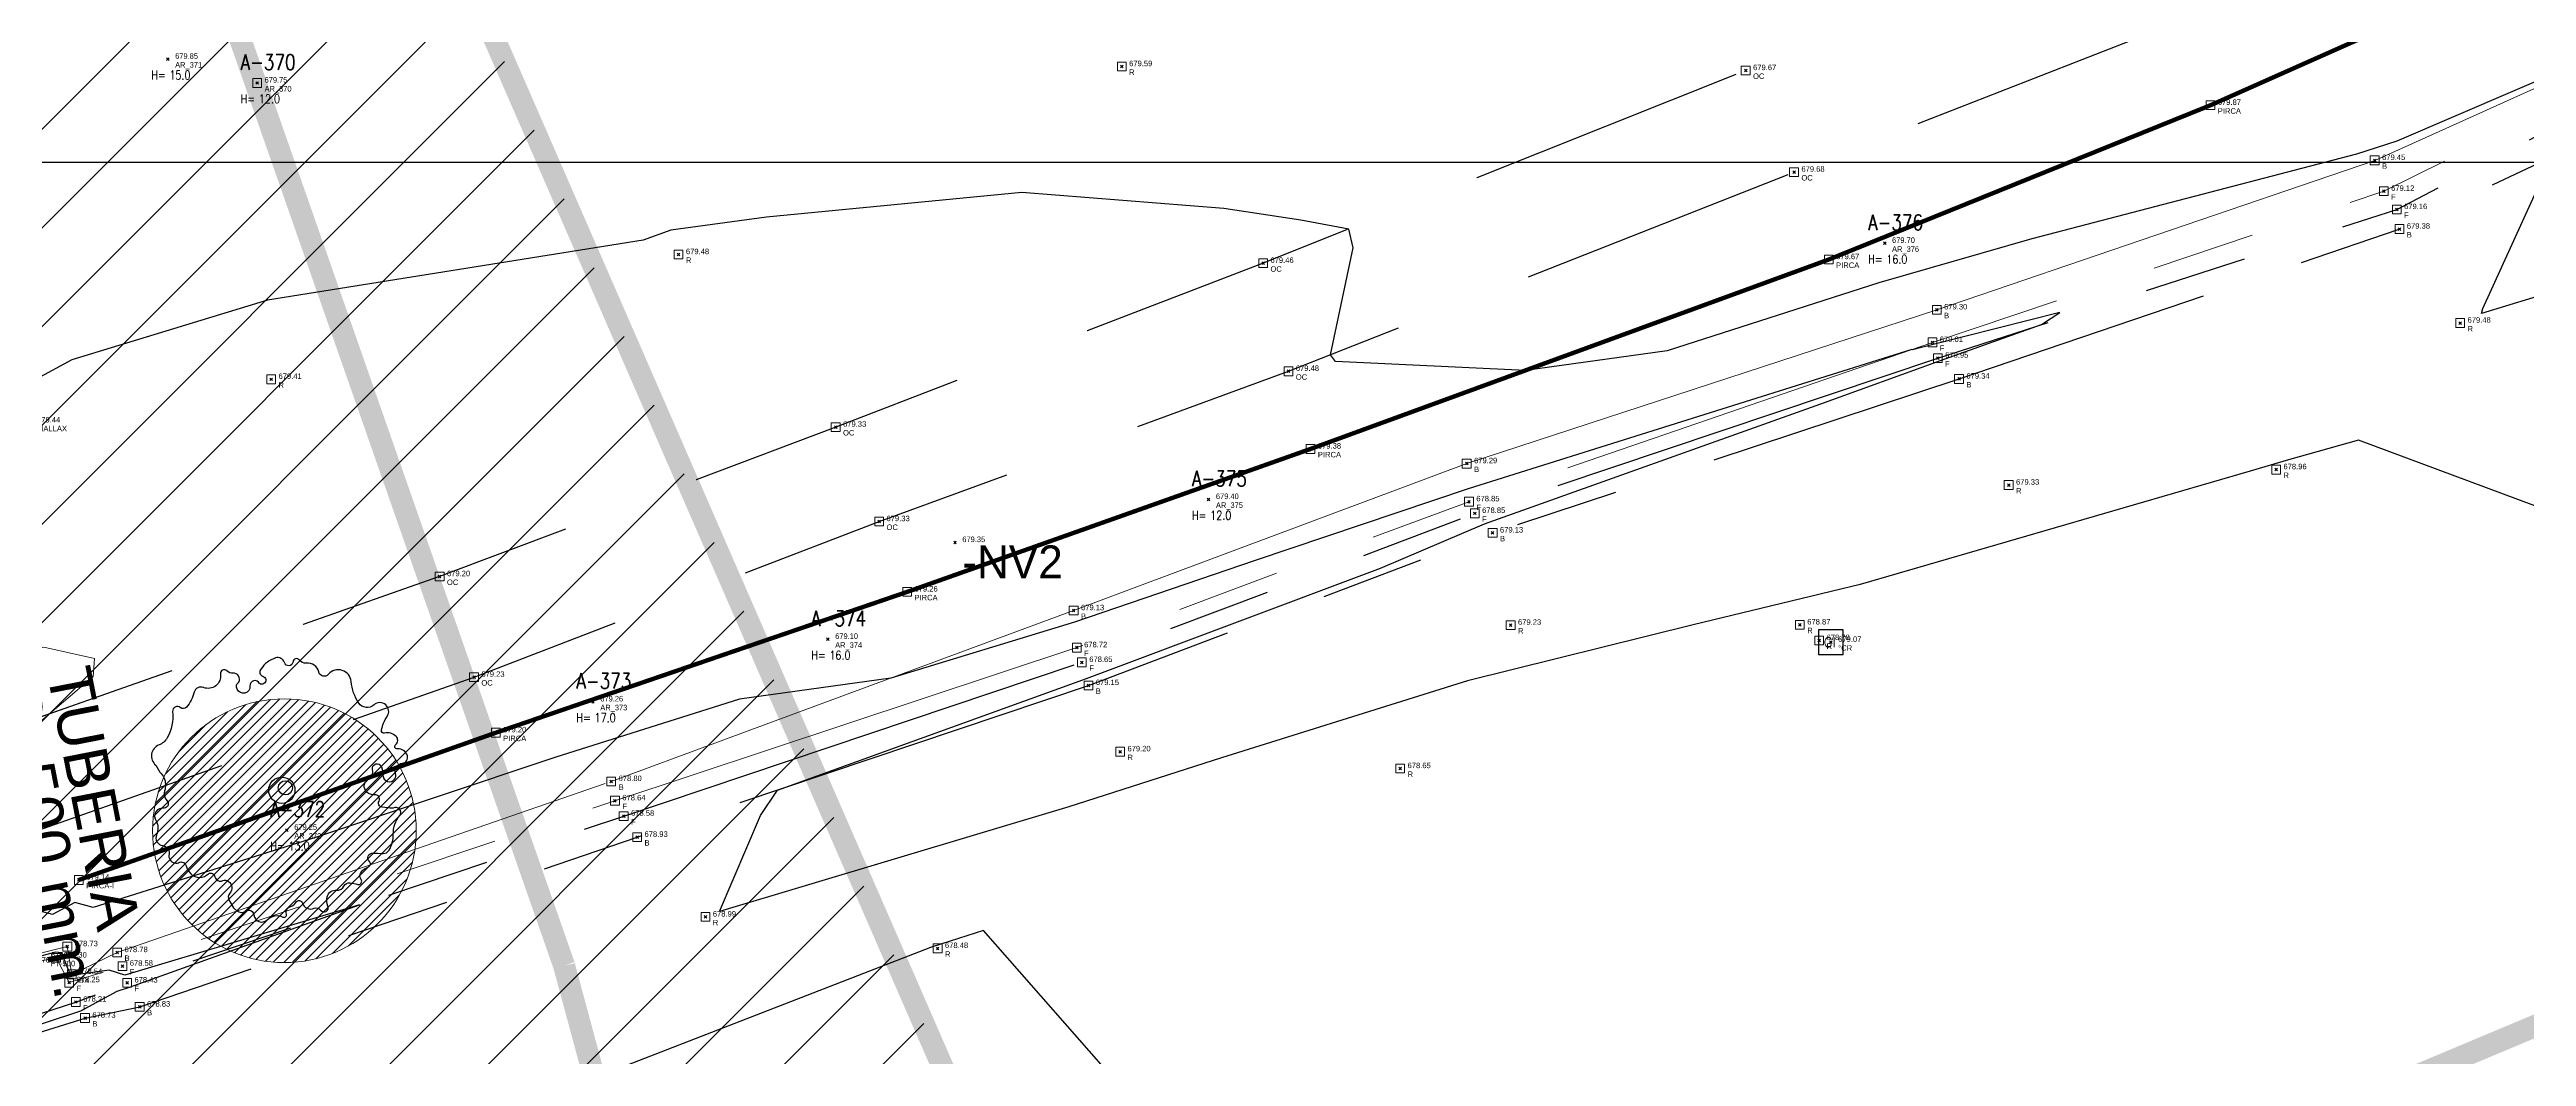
# Model space of a CAD drawing. Extents: x 350769 to 354978, y 6304672 to 6307963.
# Drawn here: x 352416.6 to 352472.9, y 6305879.7 to 6305902.6 of the extents above; entities that cross this region are included whole.
import ezdxf

# ---------------------------------------------------------------- set-up
doc = ezdxf.new("R2010")
doc.units = 0
doc.header["$PDMODE"] = 35
doc.header["$PDSIZE"] = 0.03
for name, pattern in [('4.0 - LO RECABARREN - DESNIVEL NUEVO$0$HIDDEN', [0.375, 0.25, -0.125]), ('CONTINUOS', [0]), ('DASHDOT', [1, 0.5, -0.25, 0, -0.25]), ('DASHED', [19.05, 12.7, -6.35]), ('HIDDEN', [9.525, 6.35, -3.175]), ('PHANTOM', [23.5, 11.75, -2.35, 2.35, -2.35, 2.35, -2.35])]:
    doc.linetypes.add(name, pattern=pattern)
doc.layers.get('0').update_dxf_attribs({"linetype": 'CONTINUOUS'})
for name, color, linetype in [('03_S2_Pav ext_Borde vereda', 7, 'CONTINUOUS'), ('1-ARBOL H1', 7, 'CONTINUOUS'), ('1-ARBOL H2', 1, 'CONTINUOUS'), ('1-ARBOL H3', 241, 'CONTINUOUS'), ('1-ARBOL NOMBRE', 3, 'CONTINUOUS'), ('1-ARBOL PTO', 7, 'CONTINUOUS'), ('1-CAMINO DE TIERRA', 252, 'HIDDEN'), ('1-CANAL', 150, 'PHANTOM'), ('1-coordenadas', 8, 'CONTINUOUS'), ('1-PIRCA', 252, 'CONTINUOUS'), ('1-TEXTOS', 7, 'CONTINUOUS'), ('3-CANAL FDO', 141, 'PHANTOM'), ('C-TINN', 5, 'CONTINUOUS'), ('C-TOPO-MINR', 8, 'CONTINUOUS'), ('Paisajismo', 253, 'CONTINUOUS'), ('V-NODE-TEXT DIC 2012', 31, 'CONTINUOUS'), ('Z-CR', 253, 'CONTINUOUS')]:
    doc.layers.add(name, color=color, linetype=linetype)
doc.layers.add('0_ASD_LINEA OFICIAL', color=253, linetype='DASHDOT', lineweight=20)
doc.layers.add('0_ASD_TOPOGRAFIA_ELEMENTOS', color=9, linetype='CONTINUOS', lineweight=5, true_color=0xbdbdbd)
doc.styles.add('A', font='arial.ttf', dxfattribs={"height": 2})
doc.styles.add('ROMANS', font='romans.shx', dxfattribs={"width": 0.65})

# ---------------------------------------------------------------- blocks, each defined once
blk = doc.blocks.new('COORDENADAS')
at = {"layer": '1-coordenadas'}
blk.add_line((20, -300.625), (1420, -300.625), dxfattribs=at)
blk = doc.blocks.new('CR')
at = {"layer": 'Z-CR', "color": 9, "true_color": 0xbdbdbd}
for p, q in [((-1.12, 1.12), (-1.12, -1.12)), ((1.12, 1.12), (-1.12, 1.12)), ((1.12, -1.12), (1.12, 1.12)), ((-1.12, -1.12), (1.12, -1.12))]:
    blk.add_line(p, q, dxfattribs=at)
at = {"layer": 'Z-CR', "color": 9, "true_color": 0xbdbdbd, "style": 'ROMANS'}
blk.add_text('CI', height=0.9, dxfattribs=at).set_placement((-0.65, -0.45))
blk = doc.blocks.new('A$C27410629')
at = {"true_color": 0x136734, "transparency": 33554559}
h = blk.add_hatch(dxfattribs=at)
h.set_pattern_fill('ANSI31', color=116, scale=0.5)
h.set_pattern_definition([(45, (-8759.5625, -519.1036), (-1.12253202, 1.12253202), [])])
h.paths.add_polyline_path([(137.507, 1252.464, 0.117627), (109.815, 1254.194, 0.066925), (94.445, 1249.334, 0.315349), (64.302, 1196.27, 0.022683), (65.729, 1185.31), (112.36, 1218.953), (153.478, 1161.962), (172.105, 1139.481), (187.958, 1141.808), (193.565, 1120.466), (224.198, 1050.129), (250.62, 989.479), (268.153, 972.735, 0.000007), (291.49, 983.299), (238.195, 1105.634), (205.293, 1181.112), (177.053, 1197.652)])
at = {"layer": '0_ASD_LINEA OFICIAL', "ltscale": 8, "const_width": 0.5}
blk.add_lwpolyline([(137.507, 1252.464), (177.053, 1197.652), (205.293, 1181.112), (238.195, 1105.634), (279.387, 1122.912), (245.58, 1209.119)], dxfattribs=at)
for points in [[(250.62, 989.479), (268.153, 972.735, 0.000007), (291.49, 983.299), (291.49, 983.299), (238.195, 1105.634), (205.293, 1181.112), (177.053, 1197.652), (137.615, 1252.315)], [(329.815, 1226.935), (341.22, 1148.869), (238.195, 1105.634), (291.49, 983.299), (321.978, 995.446), (326.454, 996.533), (296.029, 1064.505), (308.046, 1069.695), (363.611, 1093.689), (361.431, 1107.626), (353.439, 1158.713), (341.91, 1227.807, -0.046618), (405.464, 1246.359), (405.095, 1249.329)]]:
    blk.add_lwpolyline(points, format="xyb", dxfattribs=at)
blk = doc.blocks.new('1.0 - LO RECABARREN LOTEO PARQUE - VEGETACION EXISTENTE ETAPA MUNICIPAL__2024')
at = {"layer": 'Paisajismo'}
blk.add_lwpolyline([(352419.185, 6305885.3, 0.695514), (352419.002, 6305885.014, -0.225539), (352419.011, 6305884.697, 0.502349), (352419.151, 6305884.451, -0.480275), (352419.291, 6305884.225, 0.236944), (352419.303, 6305884.157, 0.402922), (352419.509, 6305884.062, -0.496235), (352419.682, 6305883.992, 0.133034), (352419.788, 6305883.811, 0.435334), (352420.191, 6305883.812, -0.48857), (352420.34, 6305883.74, 0.487744), (352420.518, 6305883.654, -0.306452), (352420.649, 6305883.636, -0.440489), (352420.676, 6305883.368, 0.312323), (352420.658, 6305883.215), (352420.762, 6305883.035), (352420.839, 6305882.97, 0.34298), (352421.034, 6305882.961, -0.578532), (352421.226, 6305882.872, 0.630017), (352421.524, 6305882.761, -0.192049), (352421.76, 6305882.857, -0.132644), (352421.883, 6305882.825, 0.684945), (352421.966, 6305882.892, -0.434895), (352422.063, 6305883.066, 0.210746), (352422.183, 6305883.159, -0.66672), (352422.333, 6305883.143, 0.455283), (352422.595, 6305883.024, -0.36792), (352422.744, 6305882.982, 0.917062), (352422.909, 6305883.073, -0.17032), (352422.892, 6305883.287, -0.373294), (352423.112, 6305883.437, 0.320113), (352423.276, 6305883.528, -0.324618), (352423.413, 6305883.602, -0.030599), (352423.59, 6305883.567, 0.705509), (352423.666, 6305883.679, -0.351987), (352423.674, 6305883.857, -0.121251), (352423.83, 6305883.966, 0.557773), (352423.853, 6305884.089, -0.702312), (352423.933, 6305884.281, 0.00134), (352424.164, 6305884.271, 0.275424), (352424.301, 6305884.345, 0.141884), (352424.398, 6305884.714, -0.185693), (352424.546, 6305885.133, 0.845901), (352424.393, 6305885.3, -0.027452), (352424.142, 6305885.325, -0.511938), (352424.073, 6305885.463, 0.596257), (352423.974, 6305885.607, -0.218718), (352423.796, 6305885.667, -0.504553), (352423.833, 6305885.969, 0.333432), (352423.925, 6305886.178, -0.960201), (352424.133, 6305886.24, -0.048446), (352424.163, 6305886.042, 0.691275), (352424.427, 6305885.959, 0.249464), (352424.45, 6305886.091, -0.477835), (352424.603, 6305886.324, 0.474467), (352424.718, 6305886.497, 0.350397), (352424.493, 6305886.65, -0.734236), (352424.453, 6305886.749, 0.4465), (352424.461, 6305886.936, 0.256306), (352424.198, 6305887.01, -0.540668), (352424.129, 6305887.075, -0.104183), (352424.259, 6305887.39, 0.886542), (352423.959, 6305887.652, -0.454348), (352423.614, 6305887.694, -0.127722), (352423.44, 6305888.183, 0.66458), (352422.922, 6305888.348, -0.617045), (352422.702, 6305888.402, 0.385869), (352422.417, 6305888.602, -0.277167), (352422.26, 6305888.671, 0.694615), (352422.116, 6305888.633, -0.826602), (352421.919, 6305888.615, 0.422884), (352421.719, 6305888.722, 0.171768), (352421.388, 6305888.47, 0.530933), (352421.426, 6305888.304, -1.218169), (352421.352, 6305888.14, 0.83433), (352421.136, 6305888.081, -0.852178), (352420.848, 6305888.009, -0.425419), (352420.885, 6305888.172, 0.591843), (352420.751, 6305888.374, -0.21824), (352420.611, 6305888.425, 0.717366), (352420.465, 6305888.351, -0.578113), (352420.078, 6305888.048, 0.455115), (352419.868, 6305887.942, -0.115633), (352419.693, 6305887.603, -0.413171), (352419.55, 6305887.591, 0.672312), (352419.377, 6305887.501, -0.150092), (352419.252, 6305886.902, -0.178299), (352419.067, 6305886.741, 0.579756), (352418.994, 6305886.281), (352419.087, 6305886.119, -0.210194), (352419.213, 6305885.852, -0.074626), (352419.195, 6305885.698, 0.244437), (352419.241, 6305885.478, -0.659078), (352419.185, 6305885.3, 0.695514)], format="xyb", dxfattribs=at)
for centre, radius in [((352421.861, 6305885.711), 0.299), ((352421.943, 6305885.765), 0.162)]:
    blk.add_circle(centre, radius, dxfattribs=at)
blk = doc.blocks.new('TOPOGRAFIA')
at = {"layer": '0_ASD_TOPOGRAFIA_ELEMENTOS', "true_color": 0xf26507}
h = blk.add_hatch(dxfattribs=at)
h.set_pattern_fill('ANSI31', color=30, scale=0.1)
h.set_pattern_definition([(45, (384119.14526, 6301145.03758), (-0.224506403, 0.224506403), [])])
edge = h.paths.add_edge_path()
edge.add_arc((390421.919, 6302884.79), 3, 0, 360)
at = {"layer": '0_ASD_LINEA OFICIAL', "ltscale": 8, "const_width": 0.5}
blk.add_lwpolyline([(390427.742, 6302814.067), (390462.175, 6302752.282), (390383.071, 6302730.605), (390309.799, 6302723.349), (390311.369, 6302703.307), (390386.745, 6302710.871), (390472.116, 6302734.448), (390495.667, 6302745.108), (390523.305, 6302756.109), (390473.799, 6302802.291, -0.151019), (390428.285, 6302881.719), (390391.708, 6302986.357, -0.035367), (390370.183, 6302995.884, 0.28109), (390309.679, 6302995.976), (390362.106, 6302925.874), (390362.105, 6302925.873), (390363.124, 6302924.511, -0.033436), (390384.93, 6302890.884), (390427.742, 6302814.067)], format="xyb", dxfattribs=at)
blk.add_lwpolyline([(390427.742, 6302814.067), (390462.175, 6302752.282), (390383.071, 6302730.605), (390309.799, 6302723.349), (390311.369, 6302703.307), (390386.745, 6302710.871), (390472.116, 6302734.448), (390495.667, 6302745.108), (390523.305, 6302756.109), (390473.799, 6302802.291, -0.151019), (390428.285, 6302881.719), (390391.708, 6302986.357, -0.035367), (390370.183, 6302995.884, 0.28109), (390309.679, 6302995.976), (390362.106, 6302925.874), (390362.105, 6302925.873), (390363.124, 6302924.511, -0.033436), (390384.93, 6302890.884), (390427.742, 6302814.067)], format="xyb", dxfattribs=at)
at = {"layer": '0_ASD_TOPOGRAFIA_ELEMENTOS', "color": 30, "true_color": 0xf26507}
blk.add_circle((390421.919, 6302884.79), 3, dxfattribs=at)
at = {"layer": '1-ARBOL H1', "color": 9, "lineweight": 0, "true_color": 0xbdbdbd}
for p in [(390419.267, 6302902.346), (390421.302, 6302901.803), (390458.336, 6302898.156), (390442.95, 6302892.328), (390434.286, 6302889.146), (390428.942, 6302887.723), (390421.977, 6302884.802)]:
    blk.add_point(p, dxfattribs=at)
at = {"layer": '1-ARBOL PTO', "color": 9, "lineweight": 0, "true_color": 0xbdbdbd}
for p in [(390419.267, 6302902.346), (390421.302, 6302901.803), (390458.336, 6302898.156), (390442.95, 6302892.328), (390434.286, 6302889.146), (390428.942, 6302887.723), (390421.977, 6302884.802)]:
    blk.add_point(p, dxfattribs=at)
at = {"layer": '1-CAMINO DE TIERRA', "color": 9, "lineweight": 0, "true_color": 0xbdbdbd, "flags": 128}
blk.add_lwpolyline([(390607.64, 6302979.815), (390595.662, 6302973.801), (390587.194, 6302969.429), (390574.37, 6302962.924), (390567.258, 6302959.232), (390557.997, 6302954.445), (390548.615, 6302949.552), (390540.491, 6302945.203), (390529.098, 6302939.213), (390519.624, 6302934.074), (390511.649, 6302929.898), (390501.487, 6302924.31), (390493.855, 6302920.188), (390484.267, 6302915.068), (390473.889, 6302910.014), (390464.48, 6302905.817), (390455.173, 6302902.087), (390444.191, 6302897.701), (390434.465, 6302893.974), (390425.452, 6302890.572), (390413.92, 6302886.513)], dxfattribs=at)
at = {"layer": '1-CAMINO DE TIERRA', "color": 9, "true_color": 0xbdbdbd, "flags": 128}
blk.add_lwpolyline([(390414.503, 6302884.167), (390426.235, 6302888.284), (390435.455, 6302891.824), (390444.768, 6302895.243), (390456.273, 6302899.776), (390465.133, 6302903.239), (390475.06, 6302907.873), (390485.171, 6302912.687), (390495.221, 6302918.173), (390502.597, 6302922.104), (390512.934, 6302927.772), (390520.597, 6302932.004), (390530.432, 6302937.188), (390541.507, 6302943.044), (390549.796, 6302947.283), (390559.224, 6302952.057), (390568.45, 6302957.205), (390575.349, 6302960.324), (390588.64, 6302967), (390596.838, 6302971.102), (390608.345, 6302976.949)], dxfattribs=at)
at = {"layer": '1-CANAL', "color": 9, "true_color": 0xbdbdbd, "flags": 128}
blk.add_lwpolyline([(390410.425, 6302877.471), (390411.43, 6302878.668), (390417.383, 6302880.527), (390418.627, 6302880.78), (390429.948, 6302884.642), (390440.217, 6302888.095), (390449.414, 6302891.566), (390460.027, 6302895.068), (390470.05, 6302898.48), (390479.987, 6302903.192), (390490.293, 6302909.07), (390498.843, 6302913.912), (390509.936, 6302918.991), (390519.355, 6302923.819), (390527.617, 6302929.369), (390535.896, 6302933.049), (390543.608, 6302937.795), (390559.216, 6302945.658), (390566.769, 6302950.54), (390577.792, 6302956.685), (390589.197, 6302962.296), (390596.716, 6302966.701), (390606.382, 6302970.815)], dxfattribs=at)
at = {"layer": '1-CANAL', "color": 9, "lineweight": 0, "true_color": 0xbdbdbd, "flags": 128}
for points in [[(390469.486, 6302900.042), (390479.363, 6302904.488)], [(390459.52, 6302896.642), (390469.486, 6302900.042)], [(390448.824, 6302893.142), (390459.52, 6302896.642)], [(390439.88, 6302889.798), (390448.824, 6302893.142)], [(390429.358, 6302885.911), (390439.88, 6302889.798)], [(390418.115, 6302882.018), (390429.358, 6302885.911)], [(390415.877, 6302881.879), (390416.98, 6302882.152)], [(390416.98, 6302882.152), (390417.082, 6302881.521)], [(390417.082, 6302881.521), (390418.115, 6302882.018)]]:
    blk.add_lwpolyline(points, dxfattribs=at)
at = {"layer": '1-coordenadas', "color": 9, "linetype": '4.0 - LO RECABARREN - DESNIVEL NUEVO$0$HIDDEN', "lineweight": 0, "ltscale": 50, "true_color": 0xbdbdbd}
blk.add_line((390200, 6302900), (390900, 6302900), dxfattribs=at)
at = {"layer": '1-PIRCA', "color": 9, "lineweight": 0, "true_color": 0xbdbdbd, "const_width": 0.1, "flags": 128}
blk.add_lwpolyline([(390531.843, 6302934.909), (390522.243, 6302929.767), (390514.441, 6302925.624), (390503.92, 6302920.131), (390496.563, 6302916.283), (390486.136, 6302910.921), (390476.155, 6302905.92), (390465.748, 6302901.296), (390457.063, 6302897.786), (390445.27, 6302893.476), (390436.09, 6302890.223), (390426.73, 6302887.019), (390417.243, 6302883.669)], dxfattribs=at)
at = {"layer": '3-CANAL FDO', "color": 9, "true_color": 0xbdbdbd, "flags": 128}
blk.add_lwpolyline([(390410.291, 6302874.382), (390410.045, 6302876.002), (390409.921, 6302876.491), (390410.015, 6302877.454), (390410.261, 6302877.634), (390411.408, 6302879.012), (390417.173, 6302880.892), (390418.341, 6302881.327), (390429.641, 6302885.121), (390440.068, 6302888.62), (390449.007, 6302892.011), (390459.544, 6302895.544), (390469.987, 6302898.925), (390479.581, 6302903.965), (390489.75, 6302909.574), (390498.99, 6302914.674), (390509.501, 6302919.669), (390519.234, 6302924.649), (390527.598, 6302929.651), (390535.204, 6302933.735), (390543.553, 6302938.076), (390559.196, 6302946.235), (390566.606, 6302950.922), (390577.734, 6302956.994), (390589.104, 6302962.508), (390596.762, 6302966.908), (390606.237, 6302970.98)], dxfattribs=at)
at = {"layer": '3-CANAL FDO', "color": 9, "lineweight": 0, "true_color": 0xbdbdbd, "flags": 128}
blk.add_lwpolyline([(390407.941, 6302877.27), (390409.017, 6302877.719), (390409.138, 6302877.888), (390411.187, 6302879.377), (390415.9, 6302881.005), (390416.134, 6302881.777), (390416.728, 6302881.895), (390417.024, 6302881.333), (390418.234, 6302881.708), (390429.442, 6302885.472), (390439.95, 6302888.955), (390448.876, 6302892.276), (390459.421, 6302895.901), (390469.693, 6302899.34), (390479.438, 6302904.157), (390489.646, 6302909.926), (390498.837, 6302914.947)], dxfattribs=at)
at = {"layer": 'C-TINN', "color": 9, "linetype": 'Continuous', "lineweight": 0, "true_color": 0xbdbdbd}
for points, elevation in [([(390421.202, 6302901.703), (390421.202, 6302901.903), (390421.402, 6302901.903), (390421.402, 6302901.703), (390421.202, 6302901.703)], 679.75), ([(390440.875, 6302902.077), (390440.875, 6302902.277), (390441.075, 6302902.277), (390441.075, 6302902.077), (390440.875, 6302902.077)], 679.593), ([(390455.073, 6302901.987), (390455.073, 6302902.187), (390455.273, 6302902.187), (390455.273, 6302901.987), (390455.073, 6302901.987)], 679.667), ([(390465.648, 6302901.196), (390465.648, 6302901.396), (390465.848, 6302901.396), (390465.848, 6302901.196), (390465.648, 6302901.196)], 679.867), ([(390456.173, 6302899.676), (390456.173, 6302899.876), (390456.373, 6302899.876), (390456.373, 6302899.676), (390456.173, 6302899.676)], 679.676), ([(390469.386, 6302899.942), (390469.386, 6302900.142), (390469.586, 6302900.142), (390469.586, 6302899.942), (390469.386, 6302899.942)], 679.454), ([(390469.593, 6302899.24), (390469.593, 6302899.44), (390469.793, 6302899.44), (390469.793, 6302899.24), (390469.593, 6302899.24)], 679.125), ([(390469.887, 6302898.825), (390469.887, 6302899.025), (390470.087, 6302899.025), (390470.087, 6302898.825), (390469.887, 6302898.825)], 679.161), ([(390469.95, 6302898.38), (390469.95, 6302898.58), (390470.15, 6302898.58), (390470.15, 6302898.38), (390469.95, 6302898.38)], 679.381), ([(390430.79, 6302897.8), (390430.79, 6302898), (390430.99, 6302898), (390430.99, 6302897.8), (390430.79, 6302897.8)], 679.477), ([(390444.091, 6302897.601), (390444.091, 6302897.801), (390444.291, 6302897.801), (390444.291, 6302897.601), (390444.091, 6302897.601)], 679.464), ([(390456.963, 6302897.686), (390456.963, 6302897.886), (390457.163, 6302897.886), (390457.163, 6302897.686), (390456.963, 6302897.686)], 679.668), ([(390459.42, 6302896.542), (390459.42, 6302896.742), (390459.62, 6302896.742), (390459.62, 6302896.542), (390459.42, 6302896.542)], 679.305), ([(390471.332, 6302896.241), (390471.332, 6302896.441), (390471.532, 6302896.441), (390471.532, 6302896.241), (390471.332, 6302896.241)], 679.484), ([(390459.321, 6302895.801), (390459.321, 6302896.001), (390459.521, 6302896.001), (390459.521, 6302895.801), (390459.321, 6302895.801)], 679.007), ([(390459.444, 6302895.444), (390459.444, 6302895.644), (390459.644, 6302895.644), (390459.644, 6302895.444), (390459.444, 6302895.444)], 678.953), ([(390421.519, 6302894.96), (390421.519, 6302895.16), (390421.719, 6302895.16), (390421.719, 6302894.96), (390421.519, 6302894.96)], 679.409), ([(390444.668, 6302895.143), (390444.668, 6302895.343), (390444.868, 6302895.343), (390444.868, 6302895.143), (390444.668, 6302895.143)], 679.484), ([(390459.927, 6302894.968), (390459.927, 6302895.168), (390460.127, 6302895.168), (390460.127, 6302894.968), (390459.927, 6302894.968)], 679.345), ([(390434.365, 6302893.874), (390434.365, 6302894.074), (390434.565, 6302894.074), (390434.565, 6302893.874), (390434.365, 6302893.874)], 679.327), ([(390445.17, 6302893.376), (390445.17, 6302893.576), (390445.37, 6302893.576), (390445.37, 6302893.376), (390445.17, 6302893.376)], 679.381), ([(390448.724, 6302893.042), (390448.724, 6302893.242), (390448.924, 6302893.242), (390448.924, 6302893.042), (390448.724, 6302893.042)], 679.292), ([(390467.142, 6302892.906), (390467.142, 6302893.106), (390467.342, 6302893.106), (390467.342, 6302892.906), (390467.142, 6302892.906)], 678.965), ([(390448.776, 6302892.176), (390448.776, 6302892.376), (390448.976, 6302892.376), (390448.976, 6302892.176), (390448.776, 6302892.176)], 678.849), ([(390461.057, 6302892.555), (390461.057, 6302892.755), (390461.257, 6302892.755), (390461.257, 6302892.555), (390461.057, 6302892.555)], 679.326), ([(390435.355, 6302891.724), (390435.355, 6302891.924), (390435.555, 6302891.924), (390435.555, 6302891.724), (390435.355, 6302891.724)], 679.326), ([(390448.907, 6302891.911), (390448.907, 6302892.111), (390449.107, 6302892.111), (390449.107, 6302891.911), (390448.907, 6302891.911)], 678.846), ([(390449.314, 6302891.466), (390449.314, 6302891.666), (390449.514, 6302891.666), (390449.514, 6302891.466), (390449.314, 6302891.466)], 679.132), ([(390425.352, 6302890.472), (390425.352, 6302890.672), (390425.552, 6302890.672), (390425.552, 6302890.472), (390425.352, 6302890.472)], 679.205), ([(390435.99, 6302890.123), (390435.99, 6302890.323), (390436.19, 6302890.323), (390436.19, 6302890.123), (390435.99, 6302890.123)], 679.256), ([(390439.78, 6302889.698), (390439.78, 6302889.898), (390439.98, 6302889.898), (390439.98, 6302889.698), (390439.78, 6302889.698)], 679.128), ([(390449.724, 6302889.367), (390449.724, 6302889.567), (390449.924, 6302889.567), (390449.924, 6302889.367), (390449.724, 6302889.367)], 679.226), ([(390456.306, 6302889.374), (390456.306, 6302889.574), (390456.506, 6302889.574), (390456.506, 6302889.374), (390456.306, 6302889.374)], 678.868), ([(390439.85, 6302888.855), (390439.85, 6302889.055), (390440.05, 6302889.055), (390440.05, 6302888.855), (390439.85, 6302888.855)], 678.718), ([(390456.745, 6302889.019), (390456.745, 6302889.219), (390456.945, 6302889.219), (390456.945, 6302889.019), (390456.745, 6302889.019)], 678.785), ([(390426.135, 6302888.184), (390426.135, 6302888.384), (390426.335, 6302888.384), (390426.335, 6302888.184), (390426.135, 6302888.184)], 679.23), ([(390439.968, 6302888.52), (390439.968, 6302888.72), (390440.168, 6302888.72), (390440.168, 6302888.52), (390439.968, 6302888.52)], 678.649), ([(390440.117, 6302887.995), (390440.117, 6302888.195), (390440.317, 6302888.195), (390440.317, 6302887.995), (390440.117, 6302887.995)], 679.153), ([(390426.63, 6302886.919), (390426.63, 6302887.119), (390426.83, 6302887.119), (390426.83, 6302886.919), (390426.63, 6302886.919)], 679.204), ([(390440.837, 6302886.487), (390440.837, 6302886.687), (390441.037, 6302886.687), (390441.037, 6302886.487), (390440.837, 6302886.487)], 679.201), ([(390447.212, 6302886.105), (390447.212, 6302886.305), (390447.412, 6302886.305), (390447.412, 6302886.105), (390447.212, 6302886.105)], 678.646), ([(390429.258, 6302885.811), (390429.258, 6302886.011), (390429.458, 6302886.011), (390429.458, 6302885.811), (390429.258, 6302885.811)], 678.804), ([(390429.342, 6302885.372), (390429.342, 6302885.572), (390429.542, 6302885.572), (390429.542, 6302885.372), (390429.342, 6302885.372)], 678.643), ([(390429.541, 6302885.021), (390429.541, 6302885.221), (390429.741, 6302885.221), (390429.741, 6302885.021), (390429.541, 6302885.021)], 678.583), ([(390429.848, 6302884.542), (390429.848, 6302884.742), (390430.048, 6302884.742), (390430.048, 6302884.542), (390429.848, 6302884.542)], 678.931), ([(390417.143, 6302883.569), (390417.143, 6302883.769), (390417.343, 6302883.769), (390417.343, 6302883.569), (390417.143, 6302883.569)], 679.136), ([(390431.402, 6302882.728), (390431.402, 6302882.928), (390431.602, 6302882.928), (390431.602, 6302882.728), (390431.402, 6302882.728)], 678.993), ([(390416.88, 6302882.052), (390416.88, 6302882.252), (390417.08, 6302882.252), (390417.08, 6302882.052), (390416.88, 6302882.052)], 678.733), ([(390418.015, 6302881.918), (390418.015, 6302882.118), (390418.215, 6302882.118), (390418.215, 6302881.918), (390418.015, 6302881.918)], 678.776), ([(390436.685, 6302882.012), (390436.685, 6302882.212), (390436.885, 6302882.212), (390436.885, 6302882.012), (390436.685, 6302882.012)], 678.484), ([(390416.628, 6302881.795), (390416.628, 6302881.995), (390416.828, 6302881.995), (390416.828, 6302881.795), (390416.628, 6302881.795)], 678.299), ([(390416.982, 6302881.421), (390416.982, 6302881.621), (390417.182, 6302881.621), (390417.182, 6302881.421), (390416.982, 6302881.421)], 678.541), ([(390418.134, 6302881.608), (390418.134, 6302881.808), (390418.334, 6302881.808), (390418.334, 6302881.608), (390418.134, 6302881.608)], 678.584), ([(390416.924, 6302881.233), (390416.924, 6302881.433), (390417.124, 6302881.433), (390417.124, 6302881.233), (390416.924, 6302881.233)], 678.25), ([(390417.073, 6302880.792), (390417.073, 6302880.992), (390417.273, 6302880.992), (390417.273, 6302880.792), (390417.073, 6302880.792)], 678.211), ([(390418.241, 6302881.227), (390418.241, 6302881.427), (390418.441, 6302881.427), (390418.441, 6302881.227), (390418.241, 6302881.227)], 678.427), ([(390417.283, 6302880.427), (390417.283, 6302880.627), (390417.483, 6302880.627), (390417.483, 6302880.427), (390417.283, 6302880.427)], 678.731), ([(390418.527, 6302880.68), (390418.527, 6302880.88), (390418.727, 6302880.88), (390418.727, 6302880.68), (390418.527, 6302880.68)], 678.831)]:
    blk.add_lwpolyline(points, dxfattribs=dict(at, elevation=elevation))
for p in [(390440.975, 6302902.177, 679.593), (390455.173, 6302902.087, 679.667), (390421.302, 6302901.803, 679.75), (390465.748, 6302901.296, 679.867), (390456.273, 6302899.776, 679.676), (390469.486, 6302900.042, 679.454), (390469.693, 6302899.34, 679.125), (390469.987, 6302898.925, 679.161), (390470.05, 6302898.48, 679.381), (390430.89, 6302897.9, 679.477), (390444.191, 6302897.701, 679.464), (390457.063, 6302897.786, 679.668), (390459.52, 6302896.642, 679.305), (390471.432, 6302896.341, 679.484), (390459.421, 6302895.901, 679.007), (390444.768, 6302895.243, 679.484), (390459.544, 6302895.544, 678.953), (390421.619, 6302895.06, 679.409), (390460.027, 6302895.068, 679.345), (390434.465, 6302893.974, 679.327), (390445.27, 6302893.476, 679.381), (390448.824, 6302893.142, 679.292), (390467.242, 6302893.006, 678.965), (390448.876, 6302892.276, 678.849), (390461.157, 6302892.655, 679.326), (390435.455, 6302891.824, 679.326), (390449.007, 6302892.011, 678.846), (390449.414, 6302891.566, 679.132), (390425.452, 6302890.572, 679.205), (390436.09, 6302890.223, 679.256), (390439.88, 6302889.798, 679.128), (390449.824, 6302889.467, 679.226), (390456.406, 6302889.474, 678.868), (390439.95, 6302888.955, 678.718), (390456.845, 6302889.119, 678.785), (390440.068, 6302888.62, 678.649), (390426.235, 6302888.284, 679.23), (390440.217, 6302888.095, 679.153), (390426.73, 6302887.019, 679.204), (390440.937, 6302886.587, 679.201), (390447.312, 6302886.205, 678.646), (390429.358, 6302885.911, 678.804), (390429.442, 6302885.472, 678.643), (390429.641, 6302885.121, 678.583), (390429.948, 6302884.642, 678.931), (390417.243, 6302883.669, 679.136), (390431.502, 6302882.828, 678.993), (390416.98, 6302882.152, 678.733), (390416.728, 6302881.895, 678.299), (390418.115, 6302882.018, 678.776), (390418.234, 6302881.708, 678.584), (390436.785, 6302882.112, 678.484), (390417.024, 6302881.333, 678.25), (390417.082, 6302881.521, 678.541), (390418.341, 6302881.327, 678.427), (390417.173, 6302880.892, 678.211), (390417.383, 6302880.527, 678.731), (390418.627, 6302880.78, 678.831)]:
    blk.add_point(p, dxfattribs=at)
at = {"layer": 'C-TOPO-MINR', "color": 9, "linetype": 'Continuous', "lineweight": -3, "true_color": 0xbdbdbd}
for points, elevation in [([(390479.443, 6302898.859), (390471.914, 6302896.561), (390471.95, 6302896.675), (390473.319, 6302899.685)], 679.5), ([(390479.335, 6302904.501), (390469.986, 6302900.483), (390469.07, 6302900.182), (390461.681, 6302898.257), (390458.2, 6302897.257), (390453.382, 6302895.711), (390450.16, 6302895.263), (390445.837, 6302895.464), (390445.727, 6302895.621), (390446.243, 6302898.053), (390446.139, 6302898.479), (390445.047, 6302898.681), (390443.294, 6302898.95), (390438.699, 6302899.309), (390432.89, 6302898.748), (390430.717, 6302898.452), (390430.082, 6302898.229), (390421.534, 6302896.859), (390417.086, 6302895.506), (390416.271, 6302895.065)], 679.5), ([(390477.472, 6302890.564), (390469.117, 6302893.678), (390467.525, 6302893.231), (390466.652, 6302892.972), (390457.775, 6302890.391), (390453.979, 6302889.471), (390448.845, 6302888.196), (390443.246, 6302886.449), (390439.773, 6302885.333), (390431.82, 6302882.955), (390432.756, 6302885.139), (390433.14, 6302885.715), (390440.172, 6302888.254), (390446.86, 6302890.761), (390449.226, 6302891.771), (390456.884, 6302894.499), (390459.602, 6302895.487), (390461.904, 6302896.308), (390462.317, 6302896.581), (390459.437, 6302895.855), (390458.968, 6302895.732), (390458.954, 6302895.74), (390448.858, 6302892.571), (390444.007, 6302890.935), (390439.902, 6302889.535), (390435.723, 6302888.262), (390432.277, 6302887.781), (390428.07, 6302886.454), (390422.624, 6302884.635), (390417.572, 6302883.045), (390417.154, 6302883.157), (390416.642, 6302882.881), (390415.055, 6302883.306)], 679), ([(390468.515, 6302839.24), (390469.151, 6302840.756), (390471.809, 6302845.552), (390465.406, 6302850.804), (390460.427, 6302851.681), (390458.677, 6302865.715), (390458.649, 6302865.941), (390458.514, 6302866.021), (390448.558, 6302871.7), (390445.591, 6302873.68), (390437.825, 6302882.516), (390436.878, 6302882.212), (390436.619, 6302882.135), (390426.794, 6302878.32), (390425.805, 6302878.07), (390425.836, 6302877.895), (390425.604, 6302877.292), (390424.163, 6302866.953), (390418.087, 6302869.291), (390414.671, 6302873.902)], 678.5), ([(390414.846, 6302879.884), (390417.29, 6302880.689), (390418.111, 6302881.135), (390418.393, 6302881.228), (390423.629, 6302883.102), (390418.291, 6302881.504), (390417.93, 6302881.614), (390417.074, 6302881.495), (390417.022, 6302881.584), (390416.845, 6302882.014), (390416.711, 6302882.026), (390416.201, 6302881.89)], 678.5)]:
    blk.add_lwpolyline(points, dxfattribs=dict(at, elevation=elevation))
at = {"layer": 'C-TOPO-MINR', "color": 9, "linetype": 'Continuous', "lineweight": 0, "true_color": 0xbdbdbd, "elevation": 679}
blk.add_lwpolyline([(390416.216, 6302887.146), (390417.571, 6302888.295), (390417.6, 6302888.707), (390416.445, 6302888.967), (390415.899, 6302888.829), (390415.406, 6302893.755), (390415.499, 6302893.872), (390413.517, 6302893.524), (390413.282, 6302893.483), (390414.274, 6302889.477), (390413.966, 6302888.426), (390414.474, 6302887.915), (390414.756, 6302885.498), (390414.824, 6302884.117), (390415.386, 6302886.231), (390416.216, 6302887.146)], dxfattribs=at)
at = {"layer": 'V-NODE-TEXT DIC 2012', "color": 9, "lineweight": 0, "true_color": 0xbdbdbd}
for p in [(390419.267, 6302902.346), (390440.975, 6302902.177), (390455.173, 6302902.087), (390421.302, 6302901.803), (390465.748, 6302901.296), (390456.273, 6302899.776), (390469.486, 6302900.042), (390469.693, 6302899.34), (390469.987, 6302898.925), (390470.05, 6302898.48), (390430.89, 6302897.9), (390458.336, 6302898.156), (390444.191, 6302897.701), (390457.063, 6302897.786), (390459.52, 6302896.642), (390471.432, 6302896.341), (390459.421, 6302895.901), (390444.768, 6302895.243), (390459.544, 6302895.544), (390421.619, 6302895.06), (390460.027, 6302895.068), (390434.465, 6302893.974), (390445.27, 6302893.476), (390448.824, 6302893.142), (390467.242, 6302893.006), (390442.95, 6302892.328), (390448.876, 6302892.276), (390461.157, 6302892.655), (390435.455, 6302891.824), (390449.007, 6302892.011), (390437.18, 6302891.349), (390449.414, 6302891.566), (390425.452, 6302890.572), (390436.09, 6302890.223), (390439.88, 6302889.798), (390449.824, 6302889.467), (390456.406, 6302889.474), (390434.286, 6302889.146), (390439.95, 6302888.955), (390456.845, 6302889.119), (390457.11, 6302889.077), (390440.068, 6302888.62), (390426.235, 6302888.284), (390440.217, 6302888.095), (390428.942, 6302887.723), (390426.73, 6302887.019), (390440.937, 6302886.587), (390447.312, 6302886.205), (390429.358, 6302885.911), (390429.442, 6302885.472), (390429.641, 6302885.121), (390421.977, 6302884.802), (390429.948, 6302884.642), (390417.243, 6302883.669), (390431.502, 6302882.828), (390416.98, 6302882.152), (390416.728, 6302881.895), (390418.115, 6302882.018), (390418.234, 6302881.708), (390436.785, 6302882.112), (390417.024, 6302881.333), (390417.082, 6302881.521), (390418.341, 6302881.327), (390417.173, 6302880.892), (390417.383, 6302880.527), (390418.627, 6302880.78)]:
    blk.add_point(p, dxfattribs=at)
at = {"layer": 'Z-CR', "color": 9, "lineweight": 0, "true_color": 0xbdbdbd, "xscale": 0.25, "yscale": 0.25, "zscale": 0.25}
blk.add_blockref('CR', (390457.11, 6302889.077), dxfattribs=at)
at = {"layer": '1-ARBOL H2', "color": 9, "lineweight": 0, "true_color": 0xbdbdbd, "style": 'ROMANS', "width": 0.8}
for p in [(390418.89, 6302901.884), (390420.925, 6302901.341), (390457.959, 6302897.694), (390442.573, 6302891.866), (390433.909, 6302888.684), (390428.565, 6302887.261), (390421.6, 6302884.34)]:
    blk.add_text('H=', height=0.2, dxfattribs=at).set_placement(p)
at = {"layer": '1-ARBOL H3', "color": 9, "lineweight": 0, "true_color": 0xbdbdbd, "style": 'ROMANS', "width": 0.8}
for s, p in [('15.0', (390419.303, 6302901.884)), ('12.0', (390421.338, 6302901.341)), ('16.0', (390458.372, 6302897.694)), ('12.0', (390442.986, 6302891.866)), ('16.0', (390434.322, 6302888.684)), ('17.0', (390428.978, 6302887.261)), ('13.0', (390422.013, 6302884.34))]:
    blk.add_text(s, height=0.2, dxfattribs=at).set_placement(p)
at = {"layer": '1-ARBOL NOMBRE', "color": 9, "lineweight": 0, "true_color": 0xbdbdbd, "style": 'ROMANS', "width": 0.8}
for s, p in [('A-370', (390420.925, 6302902.103)), ('A-376', (390457.959, 6302898.456)), ('A-375', (390442.573, 6302892.628)), ('A-374', (390433.909, 6302889.446)), ('A-373', (390428.565, 6302888.023)), ('A-372', (390421.6, 6302885.102))]:
    blk.add_text(s, height=0.35, dxfattribs=at).set_placement(p)
at = {"layer": '1-TEXTOS', "color": 9, "lineweight": 0, "true_color": 0xbdbdbd, "style": 'A'}
for s, p in [('TUBERIA', (390416.511, 6302888.403)), ('D. 500 mm.', (390415.337, 6302887.989))]:
    blk.add_text(s, height=1, rotation=281.0512, dxfattribs=at).set_placement(p)
at = {"layer": 'V-NODE-TEXT DIC 2012', "color": 9, "lineweight": 0, "true_color": 0xbdbdbd}
for s, height, p in [('679.85', 0.127, (390419.434, 6302902.353)), ('AR_371', 0.127, (390419.434, 6302902.151)), ('679.75', 0.127, (390421.469, 6302901.81)), ('679.59', 0.125, (390441.142, 6302902.185)), ('R', 0.125, (390441.142, 6302901.985)), ('679.67', 0.125, (390455.34, 6302902.095)), ('OC', 0.125, (390455.34, 6302901.895)), ('AR_370', 0.127, (390421.469, 6302901.608)), ('679.87', 0.125, (390465.915, 6302901.304)), ('PIRCA', 0.125, (390465.915, 6302901.104)), ('679.45', 0.125, (390469.653, 6302900.05)), ('679.68', 0.125, (390456.44, 6302899.784)), ('OC', 0.125, (390456.44, 6302899.584)), ('B', 0.125, (390469.653, 6302899.85)), ('679.12', 0.125, (390469.86, 6302899.348)), ('F', 0.125, (390469.86, 6302899.148)), ('679.16', 0.125, (390470.154, 6302898.933)), ('F', 0.125, (390470.154, 6302898.733)), ('679.38', 0.125, (390470.217, 6302898.488)), ('679.48', 0.125, (390431.057, 6302897.908)), ('679.67', 0.125, (390457.23, 6302897.794)), ('AR_376', 0.127, (390458.503, 6302897.961)), ('679.70', 0.127, (390458.503, 6302898.163)), ('B', 0.125, (390470.217, 6302898.288)), ('R', 0.125, (390431.057, 6302897.708)), ('679.46', 0.125, (390444.358, 6302897.709)), ('OC', 0.125, (390444.358, 6302897.509)), ('PIRCA', 0.125, (390457.23, 6302897.594)), ('679.30', 0.125, (390459.687, 6302896.65)), ('B', 0.125, (390459.687, 6302896.45)), ('679.48', 0.125, (390471.599, 6302896.349)), ('R', 0.125, (390471.599, 6302896.149)), ('679.01', 0.125, (390459.588, 6302895.909)), ('F', 0.125, (390459.588, 6302895.709)), ('678.95', 0.125, (390459.711, 6302895.552)), ('679.41', 0.125, (390421.786, 6302895.068)), ('679.48', 0.125, (390444.935, 6302895.251)), ('OC', 0.125, (390444.935, 6302895.051)), ('F', 0.125, (390459.711, 6302895.352)), ('679.34', 0.125, (390460.194, 6302895.076)), ('R', 0.125, (390421.786, 6302894.868)), ('B', 0.125, (390460.194, 6302894.876)), ('679.44', 0.125, (390416.292, 6302894.078)), ('MALLAX', 0.125, (390416.292, 6302893.878)), ('679.33', 0.125, (390434.632, 6302893.982)), ('OC', 0.125, (390434.632, 6302893.782)), ('679.38', 0.125, (390445.437, 6302893.484)), ('PIRCA', 0.125, (390445.437, 6302893.284)), ('679.29', 0.125, (390448.991, 6302893.15)), ('B', 0.125, (390448.991, 6302892.95)), ('678.96', 0.125, (390467.409, 6302893.014)), ('R', 0.125, (390467.409, 6302892.814)), ('AR_375', 0.127, (390443.117, 6302892.133)), ('679.40', 0.127, (390443.117, 6302892.335)), ('678.85', 0.125, (390449.043, 6302892.284)), ('679.33', 0.125, (390461.324, 6302892.663)), ('R', 0.125, (390461.324, 6302892.463)), ('679.33', 0.125, (390435.622, 6302891.832)), ('OC', 0.125, (390435.622, 6302891.632)), ('F', 0.125, (390449.043, 6302892.084)), ('678.85', 0.125, (390449.174, 6302892.019)), ('F', 0.125, (390449.174, 6302891.819)), ('679.13', 0.125, (390449.581, 6302891.574)), ('679.35', 0.127, (390437.347, 6302891.356)), ('-NV2', 0.75, (390437.347, 6302890.531)), ('B', 0.125, (390449.581, 6302891.374)), ('679.20', 0.125, (390425.619, 6302890.58)), ('OC', 0.125, (390425.619, 6302890.38)), ('679.26', 0.125, (390436.257, 6302890.231)), ('PIRCA', 0.125, (390436.257, 6302890.031)), ('679.13', 0.125, (390440.047, 6302889.806)), ('B', 0.125, (390440.047, 6302889.606)), ('679.23', 0.125, (390449.991, 6302889.475)), ('678.87', 0.125, (390456.573, 6302889.482)), ('AR_374', 0.127, (390434.453, 6302888.951)), ('679.10', 0.127, (390434.453, 6302889.153)), ('678.72', 0.125, (390440.117, 6302888.963)), ('F', 0.125, (390440.117, 6302888.763)), ('R', 0.125, (390449.991, 6302889.275)), ('R', 0.125, (390456.573, 6302889.282)), ('678.78', 0.125, (390457.012, 6302889.127)), ('R', 0.125, (390457.012, 6302888.927)), ('679.07', 0.125, (390457.277, 6302889.085)), ('°CR', 0.125, (390457.277, 6302888.885)), ('679.23', 0.125, (390426.402, 6302888.292)), ('678.65', 0.125, (390440.235, 6302888.628)), ('F', 0.125, (390440.235, 6302888.428)), ('OC', 0.125, (390426.402, 6302888.092)), ('679.26', 0.127, (390429.109, 6302887.73)), ('679.15', 0.125, (390440.384, 6302888.103)), ('B', 0.125, (390440.384, 6302887.903)), ('AR_373', 0.127, (390429.109, 6302887.528)), ('679.20', 0.125, (390426.897, 6302887.027)), ('PIRCA', 0.125, (390426.897, 6302886.827)), ('679.20', 0.125, (390441.104, 6302886.595)), ('R', 0.125, (390441.104, 6302886.395)), ('678.65', 0.125, (390447.479, 6302886.213)), ('R', 0.125, (390447.479, 6302886.013)), ('678.80', 0.125, (390429.525, 6302885.919)), ('B', 0.125, (390429.525, 6302885.719)), ('678.64', 0.125, (390429.609, 6302885.48)), ('679.25', 0.127, (390422.144, 6302884.809)), ('F', 0.125, (390429.609, 6302885.28)), ('678.58', 0.125, (390429.808, 6302885.129)), ('F', 0.125, (390429.808, 6302884.929)), ('AR_372', 0.127, (390422.144, 6302884.607)), ('678.93', 0.125, (390430.115, 6302884.65)), ('B', 0.125, (390430.115, 6302884.45)), ('679.14', 0.125, (390417.41, 6302883.677)), ('PIRCA-I', 0.125, (390417.41, 6302883.477)), ('678.99', 0.125, (390431.669, 6302882.836)), ('R', 0.125, (390431.669, 6302882.636)), ('678.73', 0.125, (390417.147, 6302882.16)), ('678.78', 0.125, (390418.282, 6302882.026)), ('678.48', 0.125, (390436.952, 6302882.12)), ('678.22', 0.125, (390416.301, 6302881.785)), ('678.26', 0.125, (390416.603, 6302881.906)), ('FT-500', 0.125, (390416.603, 6302881.706)), ('678.30', 0.125, (390416.895, 6302881.903)), ('F', 0.125, (390416.895, 6302881.703)), ('B', 0.125, (390417.147, 6302881.96)), ('678.54', 0.125, (390417.249, 6302881.529)), ('B', 0.125, (390418.282, 6302881.826)), ('678.58', 0.125, (390418.401, 6302881.716)), ('F', 0.125, (390418.401, 6302881.516)), ('R', 0.125, (390436.952, 6302881.92)), ('678.25', 0.125, (390417.191, 6302881.341)), ('F', 0.125, (390417.191, 6302881.141)), ('BX', 0.125, (390417.249, 6302881.329)), ('678.21', 0.125, (390417.34, 6302880.9)), ('678.43', 0.125, (390418.508, 6302881.335)), ('F', 0.125, (390418.508, 6302881.135)), ('F', 0.125, (390417.34, 6302880.7)), ('678.73', 0.125, (390417.55, 6302880.535)), ('B', 0.125, (390417.55, 6302880.335)), ('678.83', 0.125, (390418.794, 6302880.788)), ('B', 0.125, (390418.794, 6302880.588))]:
    blk.add_text(s, height=height, dxfattribs=at).set_placement(p)

msp = doc.modelspace()

# ---------------------------------------------------------------- hatches: boundary and pattern name
at = {"layer": '0_ASD_TOPOGRAFIA_ELEMENTOS'}
h = msp.add_hatch(dxfattribs=at)
h.set_pattern_fill('ANSI31', color=256, scale=0.1)
h.set_pattern_definition([(45, (346119.14526, 6304145.03758), (-0.224506403, 0.224506403), [])])
edge = h.paths.add_edge_path()
edge.add_arc((352421.919, 6305884.79), 3, 0, 360)

# ---------------------------------------------------------------- linework, layer by layer
msp.add_circle((352421.919, 6305884.79), 3, dxfattribs=at)
at = {"layer": '1-CAMINO DE TIERRA', "flags": 128}
for points in [[(352607.64, 6305979.815), (352595.662, 6305973.801), (352587.194, 6305969.429), (352574.37, 6305962.924), (352567.258, 6305959.232), (352557.997, 6305954.445), (352548.615, 6305949.552), (352540.491, 6305945.203), (352529.098, 6305939.213), (352519.624, 6305934.074), (352511.649, 6305929.898), (352501.487, 6305924.31), (352493.855, 6305920.188), (352484.267, 6305915.068), (352473.889, 6305910.014), (352464.48, 6305905.817), (352455.173, 6305902.087), (352444.191, 6305897.701), (352434.465, 6305893.974), (352425.452, 6305890.572), (352413.92, 6305886.513)], [(352414.503, 6305884.167), (352426.235, 6305888.284), (352435.455, 6305891.824), (352444.768, 6305895.243), (352456.273, 6305899.776), (352465.133, 6305903.239), (352475.06, 6305907.873), (352485.171, 6305912.687), (352495.221, 6305918.173), (352502.597, 6305922.104), (352512.934, 6305927.772), (352520.597, 6305932.004), (352530.432, 6305937.188), (352541.507, 6305943.044), (352549.796, 6305947.283), (352559.224, 6305952.057), (352568.45, 6305957.205), (352575.349, 6305960.324), (352588.64, 6305967), (352596.838, 6305971.102), (352608.345, 6305976.949)]]:
    msp.add_lwpolyline(points, dxfattribs=at)
at = {"layer": '1-PIRCA', "const_width": 0.1, "flags": 128}
msp.add_lwpolyline([(352531.843, 6305934.909), (352522.243, 6305929.767), (352514.441, 6305925.624), (352503.92, 6305920.131), (352496.563, 6305916.283), (352486.136, 6305910.921), (352476.155, 6305905.92), (352465.748, 6305901.296), (352457.063, 6305897.786), (352445.27, 6305893.476), (352436.09, 6305890.223), (352426.73, 6305887.019), (352417.243, 6305883.669)], dxfattribs=at)

# ---------------------------------------------------------------- block references
at = {"color": 252, "linetype": 'DASHED'}
msp.add_blockref('COORDENADAS', (352180, 6306200.625), dxfattribs=at)
at = {"layer": '03_S2_Pav ext_Borde vereda', "linetype": 'Continuous'}
msp.add_blockref('A$C27410629', (352203.962, 6304761.714), dxfattribs=at)
at = {"layer": 'Paisajismo'}
msp.add_blockref('1.0 - LO RECABARREN LOTEO PARQUE - VEGETACION EXISTENTE ETAPA MUNICIPAL__2024', (0, 0), dxfattribs=at)
at = {"layer": 'Z-CR', "xscale": 0.25, "yscale": 0.25, "zscale": 0.25}
msp.add_blockref('CR', (352457.11, 6305889.077), dxfattribs=at)

# ---------------------------------------------------------------- texts
at = {"layer": '1-TEXTOS', "style": 'A'}
for s, p in [('TUBERIA', (352416.511, 6305888.403)), ('D. 500 mm.', (352415.337, 6305887.989))]:
    msp.add_text(s, height=1, rotation=281.0512, dxfattribs=at).set_placement(p)

# ---------------------------------------------------------------- next in the draw order: block references
at = {"layer": '0_ASD_TOPOGRAFIA_ELEMENTOS', "color": 30, "true_color": 0xf26507}
msp.add_blockref('TOPOGRAFIA', (-38000, 3000), dxfattribs=at)

doc.saveas('drawing.dxf')
